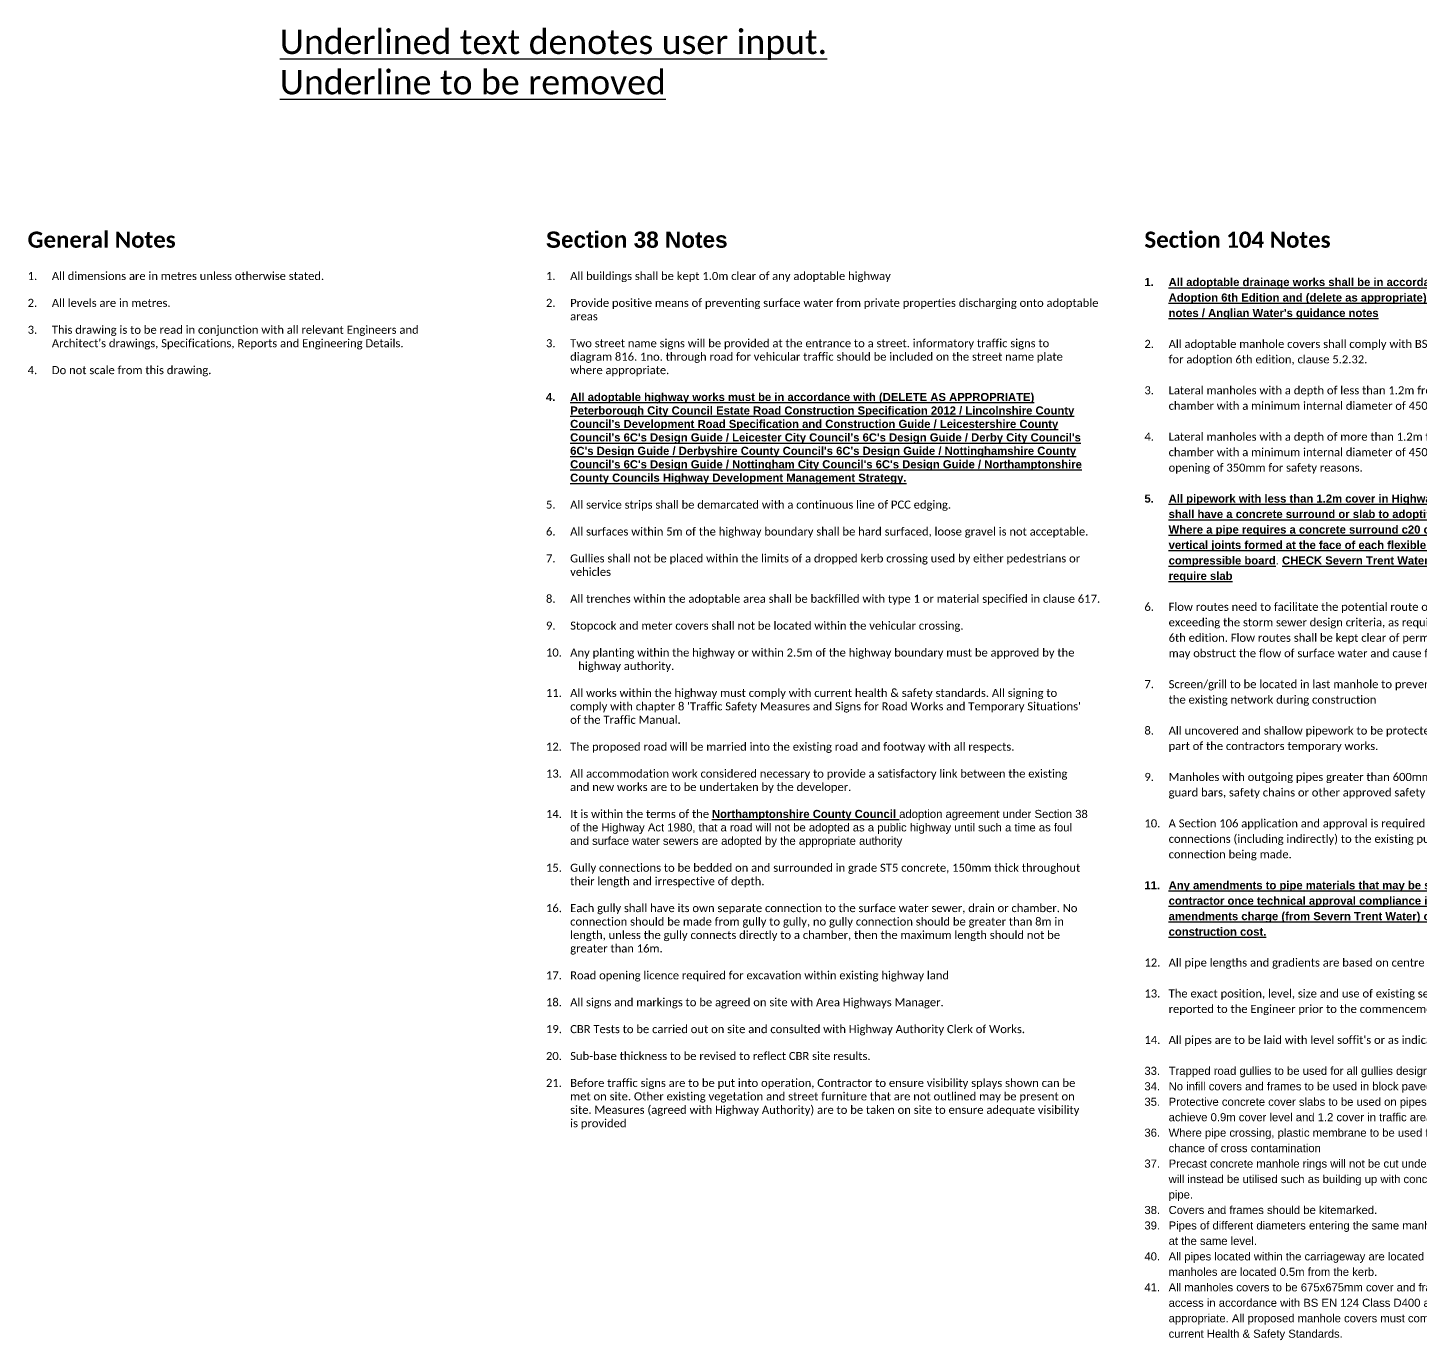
# Model space of a CAD drawing. Header units: metres. Extents: x -807634 to -806317, y 2043999 to 2044821.
# Drawn here: x -807083.5 to -806738.4, y 2044495.6 to 2044820.9 of the extents above; entities that cross this region are included whole.
import ezdxf

# ---------------------------------------------------------------- set-up
doc = ezdxf.new("R2010")
doc.units = ezdxf.units.M
doc.layers.add('0_JPP Notes', color=2, linetype='CONTINUOUS')
doc.layers.add('JPP_Text', color=2, linetype='CONTINUOUS')
doc.styles.get("Standard").update_dxf_attribs({"font": 'calibri.ttf', "height": 2})
doc.styles.add('STANDARD (NON ANNOTATIVE)', font='calibri.ttf', dxfattribs={"height": 2})

msp = doc.modelspace()

# ---------------------------------------------------------------- texts
at = {"layer": '0_JPP Notes', "insert": (-807083.54, 2044770.43), "char_height": 2, "width": 104.2778, "attachment_point": 1}
msp.add_mtext("{\\fCalibri|b1|i0|c0|p34;\\H2x;General Notes\\P}\\P\\pxi-3,l3,t3;1.^IAll dimensions are in metres unless otherwise stated.\\P\\pi0,l0,tz;\\P\\pi-3,l3,t3;2.^IAll levels are in metres.\\P\\pi0,l0,tz;\\P\\pi-3,l3,t3;3.^IThis drawing is to be read in conjunction with all relevant Engineers and Architect's drawings, Specifications, Reports and Engineering Details. \\P\\pi0,l0,tz;\\P\\pi-3,l3,t3;4.^IDo not scale from this drawing.", dxfattribs=at)
at = {"layer": '0_JPP Notes', "char_height": 2, "attachment_point": 1}
for s, width, gutter_width, heights, insert in [("\\pxsm1;{\\fArial|b1|i0|c0|p34;\\H2x;Section 38 Notes\\P}\\P\\pi-3,l3,t3;1.^IAll buildings shall be kept 1.0m clear of any adoptable highway\\P\\pi0,l0,tz;\\P\\pi-3,l3,t3;2.^IProvide positive means of preventing surface water from private properties discharging onto adoptable areas \\P\\P3.^ITwo street name signs will be provided at the entrance to a street. informatory traffic signs to diagram 816. 1no. through road for vehicular traffic should be included on the street name plate where appropriate.\\P\\pi0,l0,tz;\\P\\pi-3,l3,t3;{\\fArial|b1|i0|c0|p34;\\C1;4.^I\\LAll adoptable highway works must be in accordance with (DELETE AS APPROPRIATE) Peterborough City Council Estate Road Construction Specification 2012 / Lincolnshire County Council's Development Road Specification and Construction Guide / Leicestershire County Council's 6C's Design Guide / Leicester City Council's 6C's Design Guide / Derby City Council's 6C's Design Guide / Derbyshire County Council's 6C's Design Guide / Nottinghamshire County Council's 6C's Design Guide / Nottingham City Council's 6C's Design Guide / Northamptonshire County Councils Highway Development Management Strategy.\\P\\pi0,l0,tz;}\\P\\pi-3,l3,t3;5.^IAll service strips shall be demarcated with a continuous line of PCC edging. \\P\\P6.^IAll surfaces within 5m of the highway boundary shall be hard surfaced, loose gravel is not acceptable.\\P\\pi0,l0,tz;\\P\\pi-3,l3,t3;7.^IGullies shall not be placed within the limits of a dropped kerb crossing used by either pedestrians or vehicles\\P\\pi0,l0,tz;\\P\\pi-3,l3,t3;8.^IAll trenches within the adoptable area shall be backfilled with type 1 or material specified in clause 617.\\P\\pi0,l0,tz;\\P\\pi-3,l3,t3;9.^IStopcock and meter covers shall not be located within the vehicular crossing.\\P\\pi0,l0,tz;\\P\\pi-3,l3,t3;10.^IAny planting within the highway or within 2.5m of the highway boundary must be approved by the ^Ihighway authority.\\P\\pi0,l0,tz;\\P\\pi-3,l3,t3;11.^IAll works within the highway must comply with current health & safety standards. All signing to comply with chapter 8 'Traffic Safety Measures and Signs for Road Works and Temporary Situations' of the Traffic Manual.   \\P\\pi0,l0,tz;\\P\\pi-3,l3,t3;12.^IThe proposed road will be married into the existing road and footway with all respects.\\P\\pi0,l0,tz;\\P\\pi-3,l3,t3;13.^IAll accommodation work considered necessary to provide a satisfactory link between the existing and new works are to be undertaken by the developer.\\P\\pi0,l0,tz;\\P\\pi-3,l3,t3;{\\C1;14.^IIt is within the terms of the \\fArial|b1|i0|c0|p34;\\LNorthamptonshire County Council \\fArial|b0|i0|c0|p34;\\ladoption agreement under Section 38 of the Highway Act 1980, that a road will not be adopted as a public highway until such a time as foul and surface water sewers are adopted by the appropriate authority \\P\\pi0,l0,tz;}\\P\\pi-3,l3,t3;15.^IGully connections to be bedded on and surrounded in grade ST5 concrete, 150mm thick throughout their length and irrespective of depth.\\P\\pi0,l0,tz;\\P\\pi-3,l3,t3;16.^IEach gully shall have its own separate connection to the surface water sewer, drain or chamber. No connection should be made from gully to gully, no gully connection should be greater than 8m in length, unless the gully connects directly to a chamber, then the maximum length should not be greater than 16m.\\P\\pi0,l0,tz;\\P\\pi-3,l3,t3;{\\C2;17.^IRoad opening licence required for excavation within existing highway lan}d\\P\\pi0,l0,tz;\\P\\pi-3,l3,t3;18.^IAll signs and markings to be agreed on site with Area Highways Manager.\\P\\pi0,l0,s*,tz;\\P\\pi-3,l3,sm1,t3;19.^ICBR Tests to be carried out on site and consulted with Highway Authority Clerk of Works.\\P\\pi0,l0,tz;\\P\\pi-3,l3,t3;20.^ISub-base thickness to be revised to reflect CBR site results.\\P\\pi0,l0,tz;\\P\\pi-3,l3,t3;21.^IBefore traffic signs are to be put into operation, Contractor to ensure visibility splays shown can be met on site. Other existing vegetation and street furniture that are not outlined may be present on site. Measures (agreed with Highway Authority) are to be taken on site to ensure adequate visibility is provided\\P\\pi0,l0,tz;\\P\\P\\P{\\C2;^I}", 134.295, 15, [0], (-806955.07, 2044770.43)), ("\\pxi-3,l3,sm1.15,t3;{\\fCalibri|b1|i0|c0|p34;\\H2x;Section 104 Notes\\P}\\P{\\fArial|b1|i0|c0|p34;\\C1;1.^I\\LAll adoptable drainage works shall be in accordance with WRC Sewers for Adoption 6th Edition and (delete as appropriate) Severn Trent Water's guidance notes / Anglian Water's guidance notes\\P}\\P2.^IAll adoptable manhole covers shall comply with BSEN 124 in accordance with sewers for adoption 6th edition, clause 5.2.32.\\P\\pi0,l0,s*,tz;\\P\\pi-3,l3,sm1.15,t3;3.^ILateral manholes with a depth of less than 1.2m from cover to soffit shall have a chamber with a minimum internal diameter of 450mm. \\P\\pi-1.5,l1.5,t1.5;\\P\\pi-3,l3,t3;4.^ILateral manholes with a depth of more than 1.2m from cover to soffit shall have a chamber with a minimum internal diameter of 450mm, with a restricted access opening of 350mm for safety reasons. \\P\\pi-1.5,l1.5,t1.5;\\P\\pi-3,l3,t3;{\\fArial|b1|i0|c0|p34;\\C1;5.^I\\LAll pipework with less than 1.2m cover in Highway or less than 0.9m cover in soft shall have a concrete surround or slab to adopting water company requirements. Where a pipe requires a concrete surround c20 concrete mix should be used with vertical joints formed at the face of each flexible joint using 18mm thick compressible board\\fArial|b0|i0|c0|p34;\\l.\\fArial|b1|i0|c0|p34;\\L CHECK Severn Trent Water permit concrete surround/ AW require slab\\P\\pi-1.5,l1.5,t1.5;}\\P\\pi-3,l3,t3;6.^IFlow routes need to facilitate the potential route of flood flow in rainfall events exceeding the storm sewer design criteria, as required by WRC Sewers for Adoption 6th edition. Flow routes shall be kept clear of permanent physical obstructions which may obstruct the flow of surface water and cause flooding.\\P\\pi-1.5,l1.5,t1.5;\\P\\pi-3,l3,t3;7.^IScreen/grill to be located in last manhole to prevent any debris/rubble from entering the existing network during construction\\P\\pi-1.5,l1.5,t1.5;\\P\\pi-3,l3,t3;8.^IAll uncovered and shallow pipework to be protected against construction traffic as part of the contractors temporary works. \\P\\pi-1.5,l1.5,t1.5;\\P\\pi-3,l3,t3;9.^IManholes with outgoing pipes greater than 600mm diameter shall be fitted with guard bars, safety chains or other approved safety device.\\P\\pi-1.5,l1.5,t1.5;\\P\\pi-3,l3,t3;10.^IA Section 106 application and approval is required with Water Company for all connections (including indirectly) to the existing public sewer network prior to any connection being made.\\P\\pi-1.5,l1.5,t1.5;\\P\\pi-3,l3,t3;{\\fArial|b1|i0|c0|p34;\\C1;11.^I\\LAny amendments to pipe materials that may be suggested by the groundwork contractor once technical approval compliance is issued, will result in a design amendments charge (from Severn Trent Water) of 1% of their estimated construction cost.\\P\\P}12.^IAll pipe lengths and gradients are based on centre of manhole to centre of manhole.\\P\\P13.^IThe exact position, level, size and use of existing sewers to be confirmed on site and reported to the Engineer prior to the commencement of works.\\P\\P14.^IAll pipes are to be laid with level soffit's or as indicated.\\P\\P{\\A1;\\fArial|b0|i0|c0|p34;\\H0.99985x;\\C2;33.^ITrapped road gullies to be used for all gullies designed in shared parking areas.    \\P34.^INo infill covers and frames to be used in block paved areas\\P35.^IProtective concrete cover slabs to be used on pipes in non traffic area which doesnt achieve 0.9m cover level and 1.2 cover in traffic area\\P36.^IWhere pipe crossing, plastic membrane to be used for protection to eliminate any chance of cross contamination\\P37.^IPrecast concrete manhole rings will not be cut under any circumstances. Other options will instead be utilised such as building up with concrete or brickwork to the top of the pipe.\\P38.^ICovers and frames should be kitemarked.\\P39.^IPipes of different diameters entering the same manhole should be installed with soffits at the same level.\\P40.^IAll pipes located within the carriageway are located at least 1m from the kerb. The manholes are located 0.5m from the kerb.\\P41.^IAll manholes covers to be 675x675mm cover and frame to maintain clear 600x600mm access in accordance with BS EN 124 Class D400 and embossed FW or SW as appropriate. All proposed manhole covers must comply with Severn Trent Water Ltd current Health & Safety Standards.}", 113.9494, 16.81, [356.95], (-806806.74, 2044770.43))]:
    msp.add_mtext_dynamic_manual_height_columns(s, width=width, gutter_width=gutter_width, heights=heights, dxfattribs=dict(at, insert=insert))
at = {"layer": 'JPP_Text', "insert": (-807021.05, 2044820.45), "char_height": 6, "attachment_point": 1, "style": 'STANDARD (NON ANNOTATIVE)'}
msp.add_mtext_dynamic_manual_height_columns('{\\LUnderlined text denotes user input. Underline to be removed}', width=136.0902, gutter_width=10, heights=[0], dxfattribs=at)

doc.saveas('drawing.dxf')
